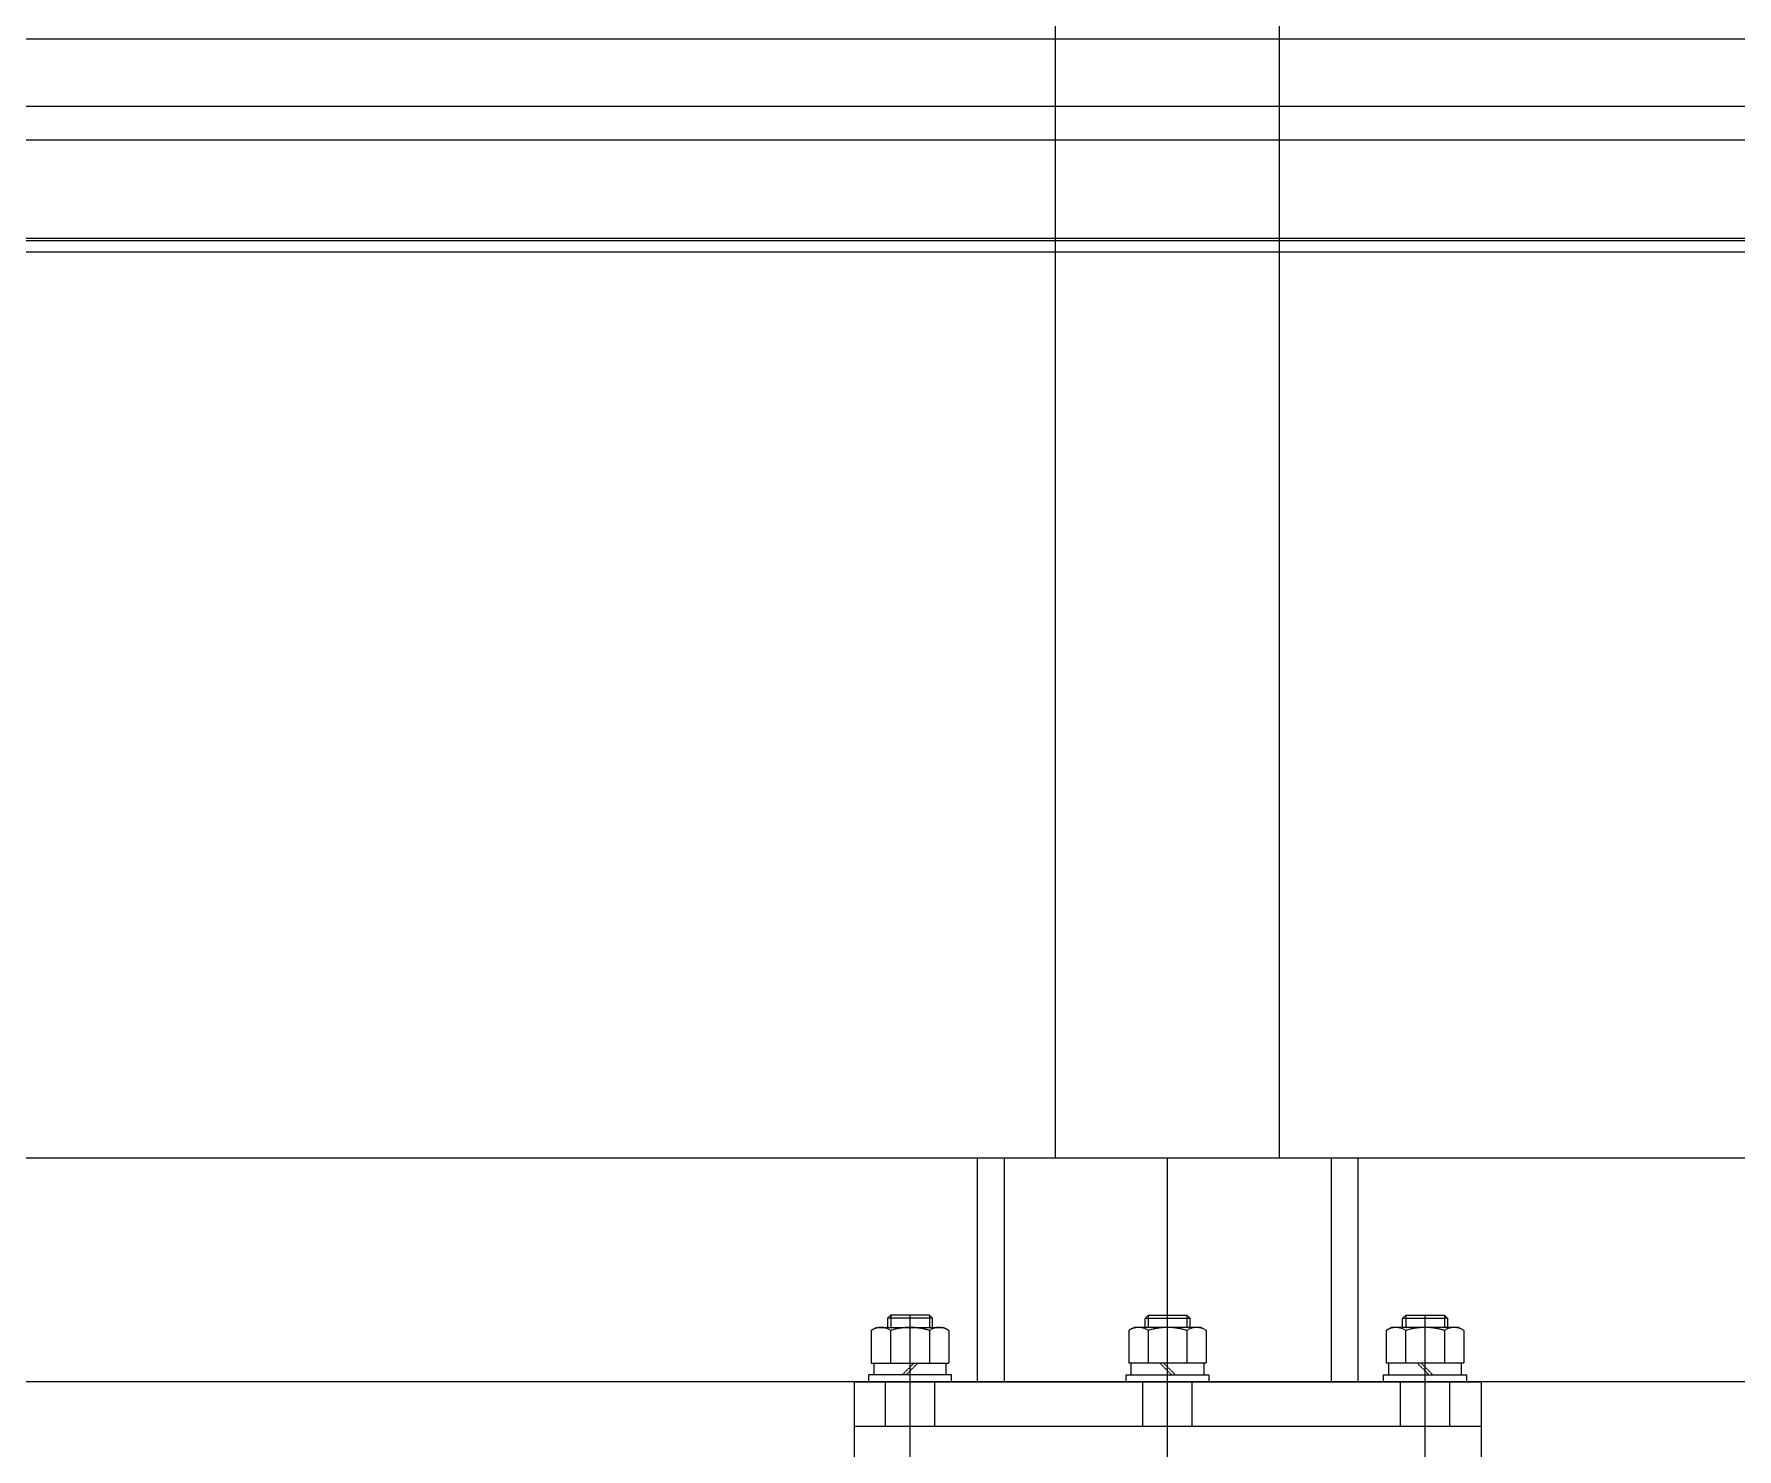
# Model space of a CAD drawing. Header units: millimetres. Extents: x -955179 to -912907, y 62798 to 154298.
# Drawn here: x -953463 to -952702, y 95690 to 96322 of the extents above; entities that cross this region are included whole.
import ezdxf

# ---------------------------------------------------------------- set-up
doc = ezdxf.new("R2010")
doc.units = ezdxf.units.MM
doc.header["$MEASUREMENT"] = 0
doc.linetypes.add('HIDDEN', pattern=[0.375, 0.25, -0.125])
doc.layers.add('CV', color=251, linetype='HIDDEN')

# ---------------------------------------------------------------- blocks, each defined once
blk = doc.blocks.new('A$C24162613')
at = {"layer": 'CV'}
for p, q in [((355, -3700), (355, 3700)), ((370, -3700), (370, 3700)), ((414, -3700), (414, 3700)), ((415, -3700), (415, 3700)), ((420, -3700), (420, 3700)), ((925, 3700, -15.75), (925, -3700, -15.75)), ((825, 3600, -15.75), (825, -3600, -15.75)), ((325, 3260), (325, -3330)), ((925, -2390), (925, -2110)), ((925, -2110), (965, -2110)), ((945, -2110), (945, -2390)), ((945, -2110), (945, -2390)), ((902.04, -2117.68), (900.7, -2120)), ((900.7, -2120), (900.7, -2150)), ((902.04, -2117.68), (916.7, -2117.68)), ((916.7, -2117.68), (916.7, -2152.32)), ((916.7, -2118.8), (921.8, -2118.8)), ((921.8, -2116.5), (925, -2116.5)), ((921.8, -2153.5), (921.8, -2116.5)), ((895.2, -2126.35), (896.55, -2125)), ((895.2, -2126.35), (900.7, -2126.35)), ((895.2, -2143.65), (895.2, -2126.35)), ((896.55, -2125), (900.7, -2125)), ((896.55, -2145), (896.55, -2125)), ((902.04, -2126.34), (916.7, -2126.34)), ((945, -2124), (925, -2124)), ((981.26, -2135), (895.26, -2135)), ((916.7, -2136.7), (921.8, -2131.6)), ((916.7, -2138.4), (921.8, -2133.3)), ((895.2, -2143.65), (900.7, -2143.65)), ((896.55, -2145), (895.2, -2143.65)), ((902.04, -2143.66), (916.7, -2143.66)), ((900.7, -2145), (896.55, -2145)), ((900.7, -2150), (902.04, -2152.32)), ((921.8, -2151.2), (916.7, -2151.2)), ((945, -2146), (925, -2146)), ((902.04, -2152.32), (916.7, -2152.32)), ((925, -2153.5), (921.8, -2153.5)), ((825, -2165), (925, -2165)), ((825, -2177), (925, -2177)), ((825, -2200, 15.75), (-825, -2200, 15.75)), ((902.04, -2232.68), (900.7, -2235)), ((900.7, -2235), (900.7, -2265)), ((902.04, -2232.68), (916.7, -2232.68)), ((916.7, -2232.68), (916.7, -2267.32)), ((916.7, -2233.8), (921.8, -2233.8)), ((921.8, -2268.5), (921.8, -2231.5)), ((921.8, -2231.5), (925, -2231.5)), ((895.2, -2241.35), (896.55, -2240)), ((895.2, -2241.35), (900.7, -2241.35)), ((895.2, -2258.65), (895.2, -2241.35)), ((896.55, -2240), (900.7, -2240)), ((896.55, -2260), (896.55, -2240)), ((902.04, -2241.34), (916.7, -2241.34)), ((945, -2239), (925, -2239)), ((1250, -2250), (825, -2250)), ((916.7, -2251.7), (921.8, -2246.6)), ((916.7, -2253.4), (921.8, -2248.3)), ((895.2, -2258.65), (900.7, -2258.65)), ((896.55, -2260), (895.2, -2258.65)), ((902.04, -2258.66), (916.7, -2258.66)), ((900.7, -2260), (896.55, -2260)), ((900.7, -2265), (902.04, -2267.32)), ((921.8, -2266.2), (916.7, -2266.2)), ((945, -2261), (925, -2261)), ((902.04, -2267.32), (916.7, -2267.32)), ((925, -2268.5), (921.8, -2268.5)), ((825, -2300, 15.75), (-825, -2300, 15.75)), ((825, -2300, 15.75), (-825, -2300, 15.75)), ((825, -2323), (925, -2323)), ((825, -2335), (925, -2335)), ((900.7, -2350), (902.04, -2347.68)), ((902.04, -2347.68), (916.7, -2347.68)), ((916.7, -2382.32), (916.7, -2347.68)), ((921.8, -2348.8), (916.7, -2348.8)), ((921.8, -2346.5), (921.8, -2383.5)), ((925, -2346.5), (921.8, -2346.5)), ((896.55, -2355), (895.2, -2356.35)), ((895.2, -2356.35), (900.7, -2356.35)), ((895.2, -2356.35), (895.2, -2373.65)), ((900.7, -2355), (896.55, -2355)), ((896.55, -2355), (896.55, -2375)), ((900.7, -2380), (900.7, -2350)), ((902.04, -2356.34), (916.7, -2356.34)), ((945, -2354), (925, -2354)), ((981.26, -2365), (895.26, -2365)), ((916.7, -2361.6), (921.8, -2366.7)), ((916.7, -2363.3), (921.8, -2368.4)), ((895.2, -2373.65), (900.7, -2373.65)), ((895.2, -2373.65), (896.55, -2375)), ((896.55, -2375), (900.7, -2375)), ((902.04, -2382.32), (900.7, -2380)), ((902.04, -2373.66), (916.7, -2373.66)), ((945, -2376), (925, -2376)), ((902.04, -2382.32), (916.7, -2382.32)), ((916.7, -2381.2), (921.8, -2381.2)), ((921.8, -2383.5), (925, -2383.5)), ((925, -2390), (965, -2390))]:
    blk.add_line(p, q, dxfattribs=at)
for centre, radius, start, end in [((908.36, -2122.01), 7.66, 145.59101, 214.40899), ((930.7, -2135.21), 30, 162.8014, 179.59981), ((930.7, -2134.79), 30, 180.40019, 197.1986), ((908.36, -2147.99), 7.66, 145.59101, 214.40899), ((908.36, -2237.01), 7.66, 145.59101, 214.40899), ((930.7, -2250.21), 30, 162.8014, 179.59981), ((930.7, -2249.79), 30, 180.40019, 197.1986), ((908.36, -2262.99), 7.66, 145.59101, 214.40899), ((908.36, -2352.01), 7.66, 145.59101, 214.40899), ((930.7, -2365.21), 30, 162.8014, 179.59981), ((930.7, -2364.79), 30, 180.40019, 197.1986), ((908.36, -2377.99), 7.66, 145.59101, 214.40899)]:
    blk.add_arc(centre, radius, start, end, dxfattribs=at)

msp = doc.modelspace()

# ---------------------------------------------------------------- block references
at = {"layer": 'CV', "rotation": 269.9999999999999}
msp.add_blockref('A$C24162613', (-950706.68, 96645.13), dxfattribs=at)

doc.saveas('drawing.dxf')
